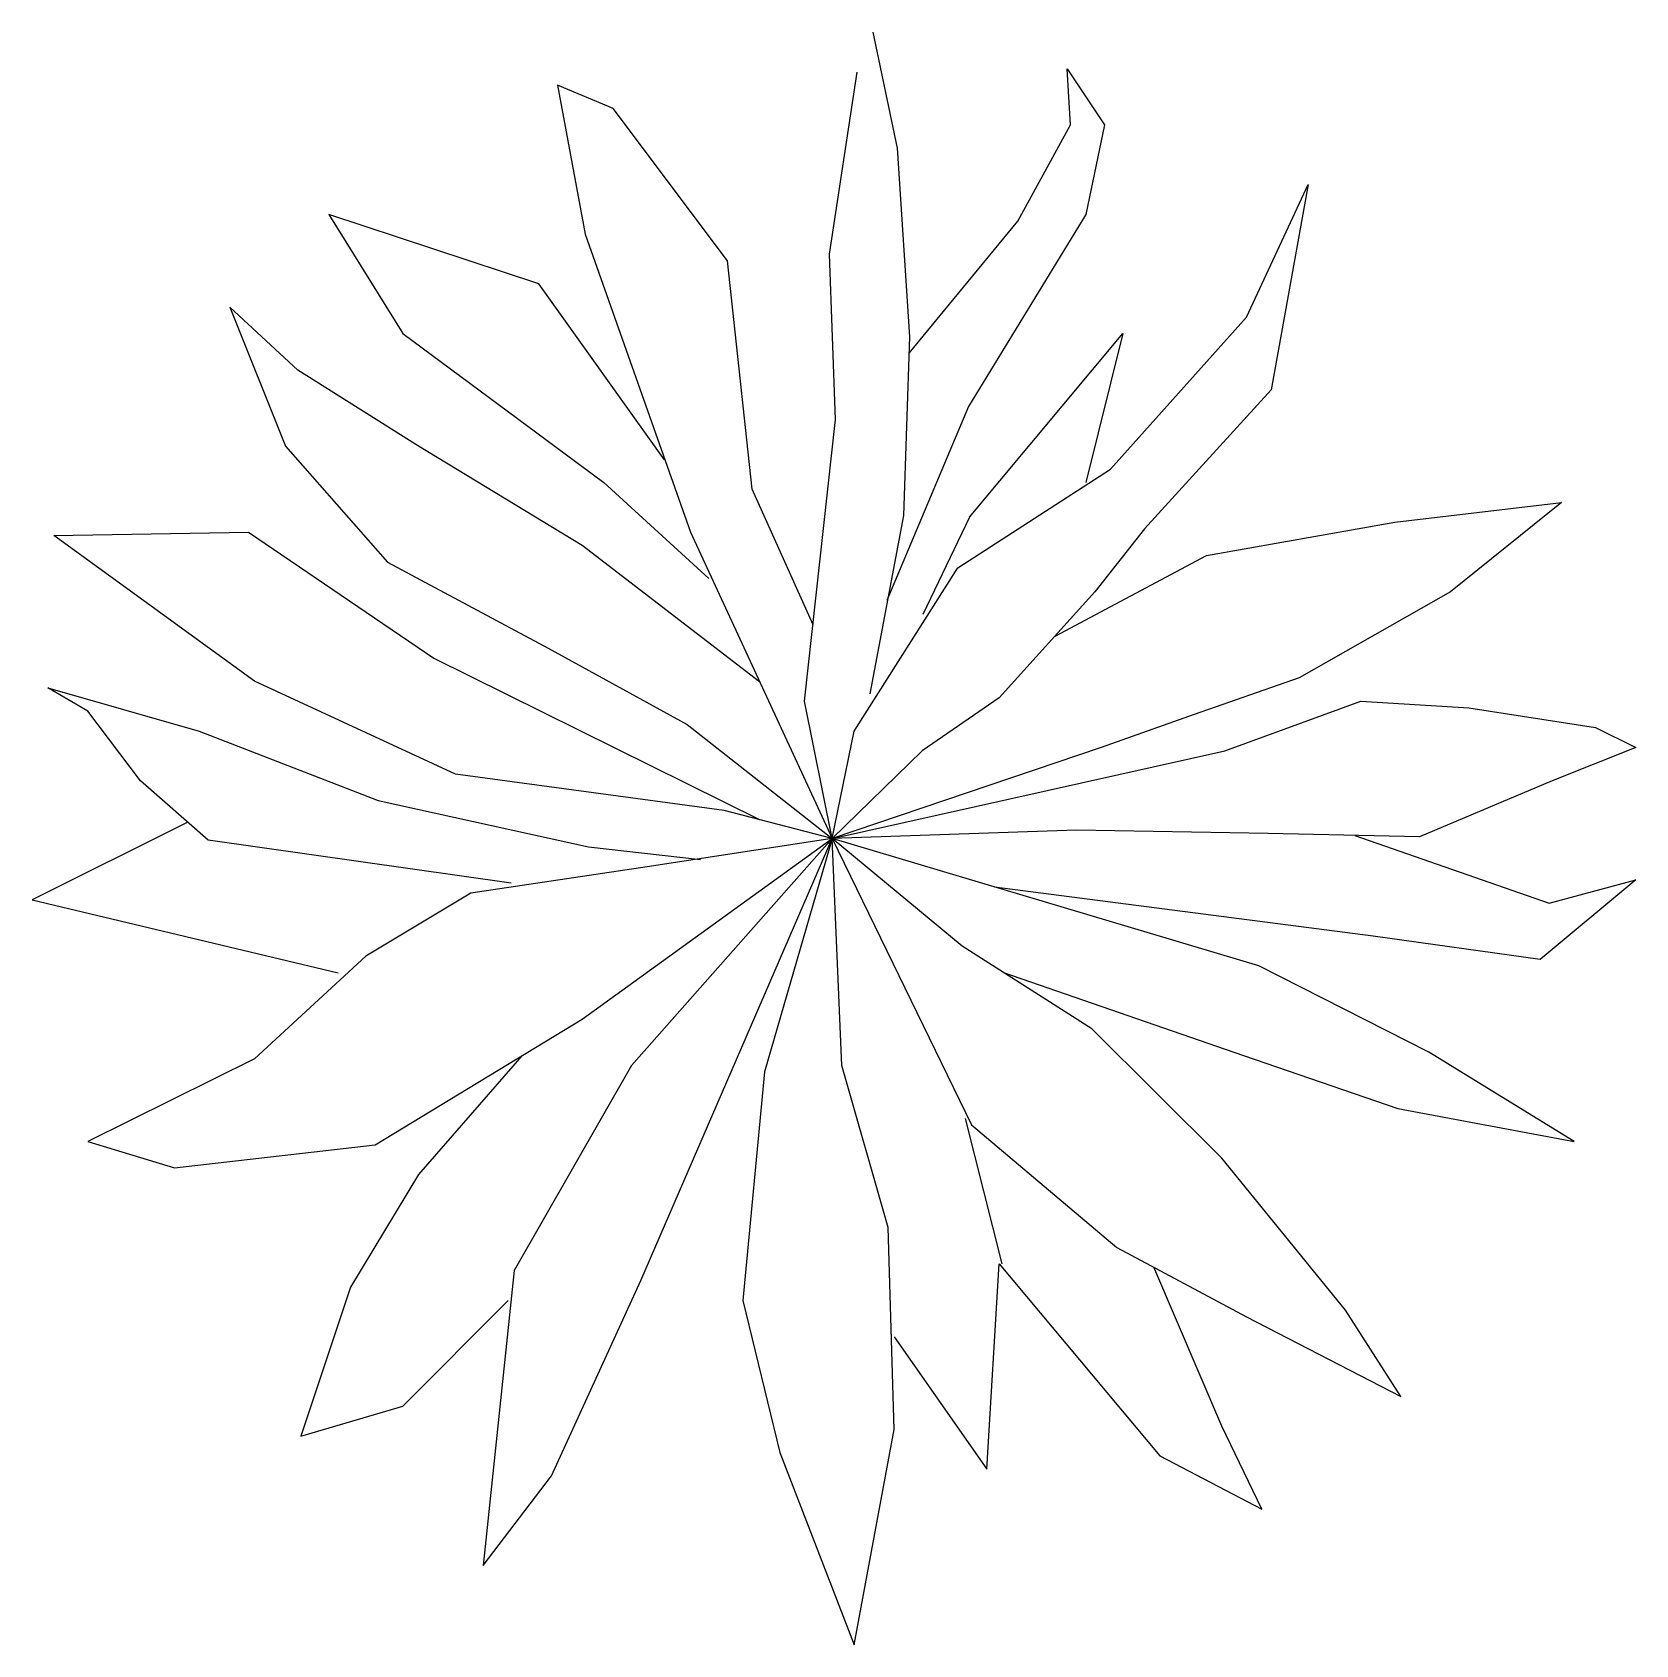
# Model space of a CAD drawing. Extents: x 13599 to 14610, y 15093 to 16109.
import ezdxf

# ---------------------------------------------------------------- set-up
doc = ezdxf.new("R2010")
doc.units = 0
doc.layers.get('0').update_dxf_attribs({"linetype": 'CONTINUOUS'})
doc.styles.get("Standard").update_dxf_attribs({"font": 'TXT.shx', "width": 0.8})

msp = doc.modelspace()

# ---------------------------------------------------------------- linework, layer by layer
at = {"color": 0}
for p, q in [((14128.8, 16109.5), (14144.3, 16036.5)), ((14101.5, 15969.7), (14119, 16084.4)), ((14251.4, 16086.5), (14274.8, 16051.1)), ((14253.4, 16051.1), (14251.4, 16086.5)), ((13930.2, 16076.1), (13947.7, 15982.2)), ((13965.2, 16061.4), (13930.2, 16076.1)), ((14037.2, 15965.5), (13965.2, 16061.4)), ((14220.3, 15990.5), (14253.4, 16051.1)), ((14274.8, 16051.1), (14263.1, 15994.7)), ((14144.3, 16036.5), (14152.1, 15917.5)), ((14364.4, 15930), (14403.3, 16013.5)), ((14403.3, 16013.5), (14379.9, 15884.1)), ((13918.4, 15950.9), (13786.1, 15994.7)), ((13786.1, 15994.7), (13832.8, 15919.6)), ((14263.1, 15994.7), (14189.1, 15873.7)), ((13947.7, 15982.2), (14013.9, 15794.4)), ((14151.8, 15907.2), (14220.3, 15990.5)), ((14052.8, 15821.6), (14037.2, 15965.5)), ((14105.4, 15865.4), (14101.5, 15969.7)), ((13997.7, 15840.1), (13918.4, 15950.9)), ((13766.6, 15896.6), (13723.7, 15936.3)), ((13723.7, 15936.3), (13758.8, 15848.7)), ((14278.7, 15834.1), (14364.4, 15930)), ((13832.8, 15919.6), (13959.3, 15825.7)), ((14152.1, 15917.5), (14148.2, 15804.9)), ((14189.8, 15803.9), (14286.5, 15919.6)), ((14286.5, 15919.6), (14263.1, 15825.7)), ((13842.5, 15848.7), (13766.6, 15896.6)), ((14379.9, 15884.1), (14300.1, 15796.5)), ((14189.1, 15873.7), (14137.7, 15751.4)), ((14085.9, 15688), (14105.4, 15865.4)), ((13758.8, 15848.7), (13823, 15775.6)), ((13945.7, 15786.1), (13842.5, 15848.7)), ((14182.4, 15772), (14278.7, 15834.1)), ((13959.3, 15825.7), (14025.6, 15765.2)), ((14091.2, 15736), (14052.8, 15821.6)), ((14457.8, 15800.7), (14563, 15813.2)), ((14563, 15813.2), (14492.9, 15756.9)), ((14148.2, 15804.9), (14127, 15692.6)), ((14189.8, 15803.9), (14160.3, 15742.6)), ((14339.1, 15779.8), (14457.8, 15800.7)), ((13612.8, 15792.4), (13735.4, 15794.4)), ((13739.3, 15700.6), (13612.8, 15792.4)), ((13735.4, 15794.4), (13852.3, 15715.2)), ((14013.9, 15794.4), (14103.3, 15601.5)), ((14300.1, 15796.5), (14268.9, 15756.9)), ((14057.5, 15700.2), (13945.7, 15786.1)), ((14243.7, 15729), (14339.1, 15779.8)), ((13823, 15775.6), (13924.3, 15721.4)), ((14117.1, 15669.2), (14182.4, 15772)), ((14268.9, 15756.9), (14208.6, 15690.1)), ((14492.9, 15756.9), (14397.5, 15702.6)), ((13924.3, 15721.4), (14011.9, 15673.4)), ((13852.3, 15715.2), (14057.5, 15613.4)), ((13865.9, 15642.1), (13739.3, 15700.6)), ((14397.5, 15702.6), (14331.3, 15679.7)), ((13608.9, 15696.4), (13704.3, 15669.2)), ((13634.2, 15681.7), (13608.9, 15696.4)), ((14103.3, 15601.5), (14085.9, 15688)), ((14208.6, 15690.1), (14159.9, 15656.8)), ((14350.7, 15656.8), (14436.4, 15688)), ((14436.4, 15688), (14504.5, 15683.9)), ((13667.3, 15637.9), (13634.2, 15681.7)), ((14331.3, 15679.7), (14272.8, 15658.8)), ((14504.5, 15683.9), (14584.4, 15671.4)), ((13704.3, 15669.2), (13817.2, 15625.4)), ((14011.9, 15673.4), (14103.3, 15601.5)), ((14103.3, 15601.5), (14117.1, 15669.2)), ((14584.4, 15671.4), (14609.7, 15658.8)), ((14272.8, 15658.8), (14103.3, 15601.5)), ((14103.3, 15601.5), (14350.7, 15656.8)), ((14159.9, 15656.8), (14103.3, 15601.5)), ((14609.7, 15658.8), (14557.1, 15637.9)), ((13710.1, 15600.4), (13667.3, 15637.9)), ((14035.3, 15619.2), (13865.9, 15642.1)), ((14557.1, 15637.9), (14473.4, 15602.5)), ((13817.2, 15625.4), (13949.6, 15596.2)), ((14103.3, 15601.5), (14035.3, 15619.2)), ((13697.2, 15611.7), (13599.1, 15562.9)), ((14257.3, 15606.7), (14103.3, 15601.5)), ((14378, 15604.6), (14257.3, 15606.7)), ((13900.9, 15573.3), (13710.1, 15600.4)), ((13945.7, 15487.7), (14103.3, 15601.5)), ((13949.6, 15596.2), (14020.2, 15588.3)), ((14103.3, 15601.5), (13976.9, 15458.5)), ((13982.7, 15322.9), (14103.3, 15601.5)), ((14103.3, 15601.5), (13986.6, 15583.7)), ((14103.3, 15601.5), (14060.6, 15454.4)), ((14372.2, 15521.2), (14103.3, 15601.5)), ((14185.2, 15533.6), (14103.3, 15601.5)), ((14103.3, 15601.5), (14191, 15421)), ((14109.3, 15458.5), (14103.3, 15601.5)), ((14473.4, 15602.5), (14378, 15604.6)), ((14432.6, 15603.4), (14555.2, 15560.8)), ((13986.6, 15583.7), (13875.6, 15567)), ((14609.7, 15575.4), (14549.4, 15525.3)), ((14555.2, 15560.8), (14609.7, 15575.4)), ((13875.6, 15567), (13809.4, 15527.4)), ((14444.2, 15539.9), (14205.5, 15570.9)), ((13599.1, 15562.9), (13791.9, 15516.9)), ((14549.4, 15525.3), (14444.2, 15539.9)), ((13809.4, 15527.4), (13739.3, 15462.7)), ((14267, 15481.5), (14185.2, 15533.6)), ((14211.3, 15517), (14362.4, 15464.8)), ((14479.2, 15466.9), (14372.2, 15521.2)), ((13815.3, 15408.5), (13945.7, 15487.7)), ((14348.8, 15400.1), (14267, 15481.5)), ((13907.6, 15464.6), (13842.5, 15389.7)), ((14362.4, 15464.8), (14459.8, 15431.4)), ((14570.8, 15410.5), (14479.2, 15466.9)), ((13739.3, 15462.7), (13634.2, 15410.5)), ((13976.9, 15458.5), (13902.9, 15329.2)), ((14060.6, 15454.4), (14047, 15310.4)), ((14138.5, 15356.3), (14109.3, 15458.5)), ((14210.5, 15333.4), (14187.2, 15425.1)), ((14459.8, 15431.4), (14570.8, 15410.5)), ((14191, 15421), (14282.6, 15343.8)), ((13634.2, 15410.5), (13688.7, 15393.9)), ((13688.7, 15393.9), (13815.3, 15408.5)), ((14426.7, 15304.2), (14348.8, 15400.1)), ((13842.5, 15389.7), (13799.7, 15318.8)), ((14142.4, 15229.1), (14138.5, 15356.3)), ((14282.6, 15343.8), (14364.4, 15300)), ((14200.8, 15204), (14208.6, 15333.4)), ((14208.6, 15333.4), (14309.8, 15212.4)), ((13902.9, 15329.2), (13883.4, 15143.5)), ((13926.3, 15199.9), (13982.7, 15322.9)), ((14348.8, 15231.1), (14305.9, 15331.3)), ((13799.7, 15318.8), (13768.5, 15224.9)), ((13832.8, 15243.7), (13899, 15310.4)), ((14047, 15310.4), (14070.3, 15214.5)), ((14461.7, 15249.9), (14426.7, 15304.2)), ((14364.4, 15300), (14461.7, 15249.9)), ((14142.4, 15287.5), (14200.8, 15204)), ((13768.5, 15224.9), (13832.8, 15243.7)), ((14374.1, 15179), (14348.8, 15231.1)), ((14117.1, 15093.5), (14142.4, 15229.1)), ((14070.3, 15214.5), (14117.1, 15093.5)), ((14309.8, 15212.4), (14374.1, 15179)), ((13883.4, 15143.5), (13926.3, 15199.9))]:
    msp.add_line(p, q, dxfattribs=at)

# ---------------------------------------------------------------- texts
at = {"color": 0, "width": 0.8, "flags": 9}
for tag, p in [('XSIZE', (14100.7, 15598.6)), ('YSIZE', (14102.6, 15598.6))]:
    msp.add_attdef(tag, p, '1000', height=0.2, dxfattribs=at)

doc.saveas('drawing.dxf')
